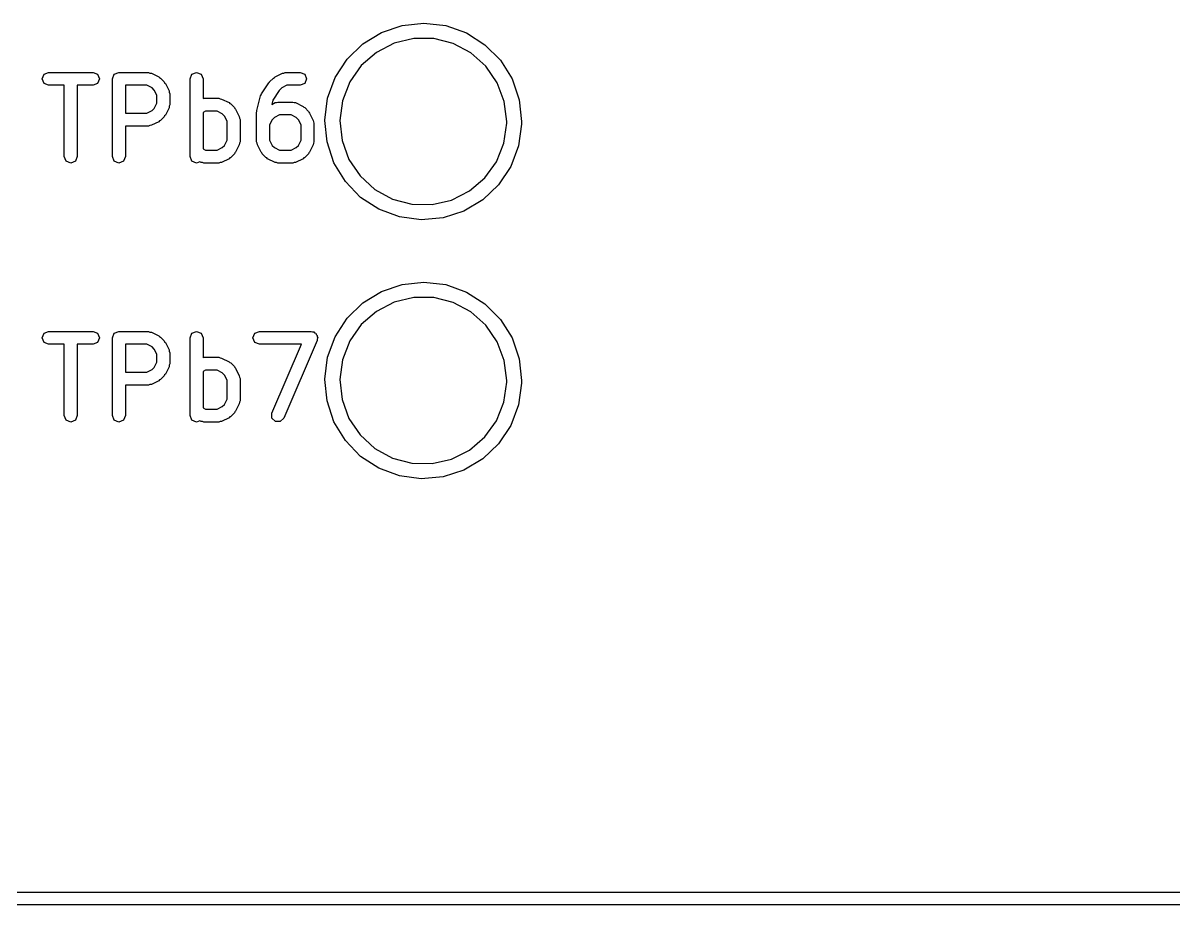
# Model space of a CAD drawing. Extents: x 59.1 to 151.1, y -119.5 to -80.2.
# Drawn here: x 95.91 to 104.79, y -118.05 to -111.24 of the extents above; entities that cross this region are included whole.
import ezdxf

# ---------------------------------------------------------------- set-up
doc = ezdxf.new("R2010")
doc.units = 0
doc.layers.add('BLACK', color=7, linetype='CONTINUOUS')

msp = doc.modelspace()

# ---------------------------------------------------------------- linework, layer by layer
at = {"layer": 'BLACK', "linetype": 'CONTINUOUS'}
for p, q in [((98.5321, -111.401), (98.6764, -111.312)), ((98.6764, -111.312), (98.8368, -111.258)), ((98.8368, -111.258), (99.0053, -111.24)), ((99.0053, -111.24), (99.1735, -111.26)), ((99.1735, -111.26), (99.3332, -111.317)), ((98.7753, -111.396), (98.6376, -111.467)), ((98.9259, -111.36), (98.7753, -111.396)), ((99.0808, -111.36), (98.9259, -111.36)), ((99.231, -111.398), (99.0808, -111.36)), ((99.3679, -111.471), (99.231, -111.398)), ((99.3332, -111.317), (99.4762, -111.408)), ((98.411, -111.52), (98.5321, -111.401)), ((98.6376, -111.467), (98.5209, -111.569)), ((99.4836, -111.574), (99.3679, -111.471)), ((99.4762, -111.408), (99.5956, -111.528)), ((98.3193, -111.662), (98.411, -111.52)), ((98.5209, -111.569), (98.4318, -111.695)), ((99.5713, -111.701), (99.4836, -111.574)), ((99.5956, -111.528), (99.6854, -111.672)), ((96.0557, -111.671), (96.0704, -111.636)), ((96.0704, -111.636), (96.1057, -111.621)), ((96.1057, -111.621), (96.4486, -111.621)), ((96.4486, -111.621), (96.4839, -111.636)), ((96.4839, -111.636), (96.4986, -111.671)), ((96.5986, -111.671), (96.6132, -111.636)), ((96.6132, -111.636), (96.6486, -111.621)), ((96.6486, -111.621), (96.8771, -111.621)), ((96.8771, -111.621), (96.8879, -111.626)), ((96.8879, -111.626), (96.8995, -111.627)), ((96.8995, -111.627), (96.9566, -111.655)), ((96.9566, -111.655), (96.962, -111.661)), ((96.962, -111.661), (96.9696, -111.665)), ((96.9696, -111.665), (96.9982, -111.693)), ((97.1986, -111.671), (97.2132, -111.636)), ((97.2132, -111.636), (97.2486, -111.621)), ((97.2486, -111.621), (97.2839, -111.636)), ((97.2839, -111.636), (97.2986, -111.671)), ((97.8132, -111.693), (97.8418, -111.665)), ((97.8418, -111.665), (97.8494, -111.661)), ((97.8494, -111.661), (97.8548, -111.655)), ((97.8548, -111.655), (97.9119, -111.627)), ((97.9119, -111.627), (97.9235, -111.626)), ((97.9235, -111.626), (97.9343, -111.621)), ((97.9343, -111.621), (98.0486, -111.621)), ((98.0486, -111.621), (98.0839, -111.636)), ((98.0839, -111.636), (98.0986, -111.671)), ((98.2613, -111.821), (98.3193, -111.662)), ((96.0704, -111.707), (96.0557, -111.671)), ((96.1057, -111.721), (96.0704, -111.707)), ((96.2271, -111.721), (96.1057, -111.721)), ((96.2271, -112.271), (96.2271, -111.721)), ((96.4486, -111.721), (96.3271, -111.721)), ((96.3271, -111.721), (96.3271, -112.271)), ((96.4839, -111.707), (96.4486, -111.721)), ((96.4986, -111.671), (96.4839, -111.707)), ((96.5986, -112.271), (96.5986, -111.671)), ((96.6986, -111.721), (96.6986, -111.936)), ((96.8653, -111.721), (96.6986, -111.721)), ((96.9047, -111.741), (96.8653, -111.721)), ((96.9218, -111.758), (96.9047, -111.741)), ((96.9982, -111.693), (97.0014, -111.701)), ((97.0014, -111.701), (97.0076, -111.706)), ((97.0076, -111.706), (97.0361, -111.763)), ((97.1986, -112.271), (97.1986, -111.671)), ((97.2986, -111.671), (97.2986, -111.824)), ((97.7498, -111.787), (97.807, -111.701)), ((97.807, -111.701), (97.8112, -111.698)), ((97.8112, -111.698), (97.8132, -111.693)), ((97.9068, -111.741), (97.8874, -111.76)), ((97.9461, -111.721), (97.9068, -111.741)), ((98.0486, -111.721), (97.9461, -111.721)), ((98.0839, -111.707), (98.0486, -111.721)), ((98.0986, -111.671), (98.0839, -111.707)), ((98.4318, -111.695), (98.3756, -111.84)), ((99.6261, -111.846), (99.5713, -111.701)), ((99.6854, -111.672), (99.7411, -111.832)), ((96.9414, -111.798), (96.9218, -111.758)), ((96.9414, -111.86), (96.9414, -111.798)), ((97.0361, -111.763), (97.037, -111.775)), ((97.037, -111.775), (97.0414, -111.786)), ((97.0414, -111.786), (97.0414, -111.871)), ((97.2986, -111.824), (97.3057, -111.821)), ((97.3057, -111.821), (97.42, -111.821)), ((97.42, -111.821), (97.4308, -111.826)), ((97.4308, -111.826), (97.4424, -111.827)), ((97.4424, -111.827), (97.4995, -111.855)), ((97.7143, -111.916), (97.7429, -111.802)), ((97.7429, -111.802), (97.7481, -111.795)), ((97.7481, -111.795), (97.7498, -111.787)), ((97.8378, -111.835), (97.8296, -111.868)), ((97.8874, -111.76), (97.8378, -111.835)), ((98.2401, -111.989), (98.2613, -111.821)), ((98.3756, -111.84), (98.3553, -111.993)), ((99.7411, -111.832), (99.76, -112)), ((96.8653, -111.936), (96.9047, -111.916)), ((96.9047, -111.916), (96.9218, -111.899)), ((96.9218, -111.899), (96.9414, -111.86)), ((97.0361, -111.894), (97.0076, -111.951)), ((97.037, -111.882), (97.0361, -111.894)), ((97.0414, -111.871), (97.037, -111.882)), ((97.3175, -111.921), (97.2986, -111.931)), ((97.2986, -111.931), (97.2986, -112.212)), ((97.4082, -111.921), (97.3175, -111.921)), ((97.4475, -111.941), (97.4082, -111.921)), ((97.4995, -111.855), (97.5049, -111.861)), ((97.5049, -111.861), (97.5125, -111.865)), ((97.5125, -111.865), (97.5411, -111.893)), ((97.5411, -111.893), (97.5442, -111.901)), ((97.5442, -111.901), (97.5504, -111.906)), ((97.5504, -111.906), (97.579, -111.963)), ((97.7129, -111.929), (97.7153, -111.923)), ((97.7129, -112.157), (97.7129, -111.929)), ((97.7153, -111.923), (97.7143, -111.916)), ((97.8296, -111.868), (97.8548, -111.855)), ((97.8548, -111.855), (97.8664, -111.854)), ((97.8664, -111.854), (97.8771, -111.85)), ((97.8771, -111.85), (97.9914, -111.85)), ((97.9914, -111.85), (98.0022, -111.854)), ((98.0022, -111.854), (98.0138, -111.855)), ((98.0138, -111.855), (98.0709, -111.884)), ((98.0709, -111.884), (98.0763, -111.89)), ((98.0763, -111.89), (98.0839, -111.893)), ((98.0839, -111.893), (98.1125, -111.922)), ((98.1125, -111.922), (98.1156, -111.929)), ((98.1156, -111.929), (98.1219, -111.935)), ((99.6447, -112), (99.6261, -111.846)), ((96.6986, -111.936), (96.8653, -111.936)), ((96.9566, -112.002), (96.8995, -112.03)), ((96.962, -111.996), (96.9566, -112.002)), ((96.9696, -111.992), (96.962, -111.996)), ((96.9982, -111.964), (96.9696, -111.992)), ((97.0014, -111.956), (96.9982, -111.964)), ((97.0076, -111.951), (97.0014, -111.956)), ((97.4646, -111.958), (97.4475, -111.941)), ((97.4843, -111.998), (97.4646, -111.958)), ((97.4843, -112.145), (97.4843, -111.998)), ((97.579, -111.963), (97.5798, -111.975)), ((97.5798, -111.975), (97.5843, -111.986)), ((97.5843, -111.986), (97.5843, -112.157)), ((97.8325, -111.987), (97.8129, -112.026)), ((97.8496, -111.97), (97.8325, -111.987)), ((97.8889, -111.95), (97.8496, -111.97)), ((97.9796, -111.95), (97.8889, -111.95)), ((98.019, -111.97), (97.9796, -111.95)), ((98.036, -111.987), (98.019, -111.97)), ((98.0557, -112.026), (98.036, -111.987)), ((98.1219, -111.935), (98.1504, -111.992)), ((98.1504, -111.992), (98.1513, -112.004)), ((98.1513, -112.004), (98.1557, -112.014)), ((98.1557, -112.014), (98.1557, -112.157)), ((98.2405, -111.993), (98.2401, -111.989)), ((98.2566, -112.158), (98.2405, -111.993)), ((98.3553, -111.993), (98.3723, -112.147)), ((99.6227, -112.167), (99.6446, -112.014)), ((99.6446, -112.014), (99.6447, -112)), ((99.7597, -112.021), (99.7361, -112.189)), ((99.76, -112), (99.7597, -112.021)), ((96.8771, -112.036), (96.6986, -112.036)), ((96.6986, -112.036), (96.6986, -112.271)), ((96.8879, -112.031), (96.8771, -112.036)), ((96.8995, -112.03), (96.8879, -112.031)), ((97.8129, -112.026), (97.8129, -112.145)), ((98.0557, -112.145), (98.0557, -112.026)), ((97.4475, -112.202), (97.4646, -112.185)), ((97.4646, -112.185), (97.4843, -112.145)), ((97.579, -112.18), (97.5504, -112.237)), ((97.5798, -112.168), (97.579, -112.18)), ((97.5843, -112.157), (97.5798, -112.168)), ((97.7173, -112.168), (97.7129, -112.157)), ((97.7181, -112.18), (97.7173, -112.168)), ((97.7467, -112.237), (97.7181, -112.18)), ((97.8129, -112.145), (97.8325, -112.185)), ((97.8325, -112.185), (97.8496, -112.202)), ((98.019, -112.202), (98.036, -112.185)), ((98.036, -112.185), (98.0557, -112.145)), ((98.1504, -112.18), (98.1219, -112.237)), ((98.1513, -112.168), (98.1504, -112.18)), ((98.1557, -112.157), (98.1513, -112.168)), ((98.3101, -112.319), (98.2566, -112.158)), ((98.3723, -112.147), (98.4256, -112.293)), ((99.565, -112.311), (99.6227, -112.167)), ((99.7361, -112.189), (99.676, -112.347)), ((96.2418, -112.307), (96.2271, -112.271)), ((96.3271, -112.271), (96.3125, -112.307)), ((96.6132, -112.307), (96.5986, -112.271)), ((96.6986, -112.271), (96.6839, -112.307)), ((97.2132, -112.307), (97.1986, -112.271)), ((97.2986, -112.212), (97.3175, -112.221)), ((97.3175, -112.221), (97.4082, -112.221)), ((97.4082, -112.221), (97.4475, -112.202)), ((97.4995, -112.288), (97.4424, -112.316)), ((97.5049, -112.281), (97.4995, -112.288)), ((97.5125, -112.278), (97.5049, -112.281)), ((97.5411, -112.25), (97.5125, -112.278)), ((97.5442, -112.242), (97.5411, -112.25)), ((97.5504, -112.237), (97.5442, -112.242)), ((97.7529, -112.242), (97.7467, -112.237)), ((97.7561, -112.25), (97.7529, -112.242)), ((97.7846, -112.278), (97.7561, -112.25)), ((97.7922, -112.281), (97.7846, -112.278)), ((97.7976, -112.288), (97.7922, -112.281)), ((97.8548, -112.316), (97.7976, -112.288)), ((97.8496, -112.202), (97.8889, -112.221)), ((97.8889, -112.221), (97.9796, -112.221)), ((97.9796, -112.221), (98.019, -112.202)), ((98.0709, -112.288), (98.0138, -112.316)), ((98.0763, -112.281), (98.0709, -112.288)), ((98.0839, -112.278), (98.0763, -112.281)), ((98.1125, -112.25), (98.0839, -112.278)), ((98.1156, -112.242), (98.1125, -112.25)), ((98.1219, -112.237), (98.1156, -112.242)), ((96.2771, -112.321), (96.2418, -112.307)), ((96.3125, -112.307), (96.2771, -112.321)), ((96.6486, -112.321), (96.6132, -112.307)), ((96.6839, -112.307), (96.6486, -112.321)), ((97.2486, -112.321), (97.2132, -112.307)), ((97.2734, -112.311), (97.2486, -112.321)), ((97.2834, -112.316), (97.2734, -112.311)), ((97.295, -112.317), (97.2834, -112.316)), ((97.3057, -112.321), (97.295, -112.317)), ((97.42, -112.321), (97.3057, -112.321)), ((97.4308, -112.317), (97.42, -112.321)), ((97.4424, -112.316), (97.4308, -112.317)), ((97.8664, -112.317), (97.8548, -112.316)), ((97.8771, -112.321), (97.8664, -112.317)), ((97.9914, -112.321), (97.8771, -112.321)), ((98.0022, -112.317), (97.9914, -112.321)), ((98.0138, -112.316), (98.0022, -112.317)), ((98.3979, -112.464), (98.3101, -112.319)), ((98.4256, -112.293), (98.512, -112.421)), ((99.4746, -112.436), (99.565, -112.311)), ((99.676, -112.347), (99.5822, -112.489)), ((98.5156, -112.586), (98.3979, -112.464)), ((98.512, -112.421), (98.6265, -112.526)), ((99.3568, -112.537), (99.4746, -112.436)), ((98.6265, -112.526), (98.7627, -112.599)), ((99.2184, -112.607), (99.3568, -112.537)), ((99.5822, -112.489), (99.4595, -112.605)), ((98.6573, -112.678), (98.5156, -112.586)), ((98.7627, -112.599), (98.9125, -112.639)), ((98.9125, -112.639), (99.0674, -112.641)), ((99.0674, -112.641), (99.2184, -112.607)), ((99.4595, -112.605), (99.314, -112.692)), ((98.8161, -112.737), (98.6573, -112.678)), ((99.314, -112.692), (99.1528, -112.744)), ((98.9841, -112.76), (98.8161, -112.737)), ((99.1528, -112.744), (98.9841, -112.76)), ((98.6764, -113.312), (98.8368, -113.258)), ((98.8368, -113.258), (99.0053, -113.24)), ((99.0053, -113.24), (99.1735, -113.26)), ((99.1735, -113.26), (99.3332, -113.317)), ((98.5321, -113.401), (98.6764, -113.312)), ((99.3332, -113.317), (99.4762, -113.408)), ((98.411, -113.52), (98.5321, -113.401)), ((98.7753, -113.396), (98.6376, -113.467)), ((98.9259, -113.36), (98.7753, -113.396)), ((99.0808, -113.36), (98.9259, -113.36)), ((99.231, -113.398), (99.0808, -113.36)), ((99.3679, -113.471), (99.231, -113.398)), ((99.4762, -113.408), (99.5956, -113.528)), ((98.3193, -113.662), (98.411, -113.52)), ((98.6376, -113.467), (98.5209, -113.569)), ((99.4836, -113.574), (99.3679, -113.471)), ((99.5956, -113.528), (99.6854, -113.672)), ((96.0704, -113.636), (96.1057, -113.621)), ((96.1057, -113.621), (96.4486, -113.621)), ((96.4486, -113.621), (96.4839, -113.636)), ((96.6132, -113.636), (96.6486, -113.621)), ((96.6486, -113.621), (96.8771, -113.621)), ((96.8771, -113.621), (96.8879, -113.626)), ((97.2132, -113.636), (97.2486, -113.621)), ((97.2486, -113.621), (97.2839, -113.636)), ((97.6989, -113.636), (97.7343, -113.621)), ((97.7343, -113.621), (98.1343, -113.621)), ((98.1343, -113.621), (98.1437, -113.625)), ((98.5209, -113.569), (98.4318, -113.695)), ((99.5713, -113.701), (99.4836, -113.574)), ((96.0557, -113.671), (96.0704, -113.636)), ((96.0704, -113.707), (96.0557, -113.671)), ((96.1057, -113.721), (96.0704, -113.707)), ((96.4839, -113.707), (96.4486, -113.721)), ((96.4839, -113.636), (96.4986, -113.671)), ((96.4986, -113.671), (96.4839, -113.707)), ((96.5986, -113.671), (96.6132, -113.636)), ((96.5986, -114.271), (96.5986, -113.671)), ((96.8879, -113.626), (96.8995, -113.627)), ((96.8995, -113.627), (96.9566, -113.655)), ((96.9566, -113.655), (96.962, -113.661)), ((96.962, -113.661), (96.9696, -113.665)), ((96.9696, -113.665), (96.9982, -113.693)), ((96.9982, -113.693), (97.0014, -113.701)), ((97.0014, -113.701), (97.0076, -113.706)), ((97.0076, -113.706), (97.0361, -113.763)), ((97.1986, -113.671), (97.2132, -113.636)), ((97.1986, -114.271), (97.1986, -113.671)), ((97.2839, -113.636), (97.2986, -113.671)), ((97.2986, -113.671), (97.2986, -113.824)), ((97.6843, -113.671), (97.6989, -113.636)), ((97.6989, -113.707), (97.6843, -113.671)), ((97.7343, -113.721), (97.6989, -113.707)), ((98.1802, -113.691), (97.9231, -114.291)), ((98.1437, -113.625), (98.154, -113.625)), ((98.154, -113.625), (98.1607, -113.632)), ((98.1607, -113.632), (98.1696, -113.636)), ((98.1696, -113.636), (98.1736, -113.646)), ((98.1736, -113.646), (98.1807, -113.653)), ((98.1804, -113.681), (98.1802, -113.691)), ((98.1843, -113.671), (98.1804, -113.681)), ((98.1807, -113.653), (98.1806, -113.663)), ((98.1806, -113.663), (98.1843, -113.671)), ((98.2613, -113.821), (98.3193, -113.662)), ((98.4318, -113.695), (98.3756, -113.84)), ((99.6261, -113.846), (99.5713, -113.701)), ((99.6854, -113.672), (99.7411, -113.832)), ((96.2271, -113.721), (96.1057, -113.721)), ((96.2271, -114.271), (96.2271, -113.721)), ((96.4486, -113.721), (96.3271, -113.721)), ((96.3271, -113.721), (96.3271, -114.271)), ((96.6986, -113.721), (96.6986, -113.936)), ((96.8653, -113.721), (96.6986, -113.721)), ((96.9047, -113.741), (96.8653, -113.721)), ((96.9218, -113.758), (96.9047, -113.741)), ((96.9414, -113.798), (96.9218, -113.758)), ((96.9414, -113.86), (96.9414, -113.798)), ((97.0361, -113.763), (97.037, -113.775)), ((97.037, -113.775), (97.0414, -113.786)), ((97.0414, -113.786), (97.0414, -113.871)), ((98.0585, -113.721), (97.7343, -113.721)), ((97.8312, -114.252), (98.0585, -113.721)), ((96.9218, -113.899), (96.9414, -113.86)), ((97.037, -113.882), (97.0361, -113.894)), ((97.0414, -113.871), (97.037, -113.882)), ((97.2986, -113.824), (97.3057, -113.821)), ((97.3057, -113.821), (97.42, -113.821)), ((97.42, -113.821), (97.4308, -113.826)), ((97.4308, -113.826), (97.4424, -113.827)), ((97.4424, -113.827), (97.4995, -113.855)), ((97.4995, -113.855), (97.5049, -113.861)), ((97.5049, -113.861), (97.5125, -113.865)), ((97.5125, -113.865), (97.5411, -113.893)), ((98.2401, -113.989), (98.2613, -113.821)), ((98.3756, -113.84), (98.3553, -113.993)), ((99.6447, -114), (99.6261, -113.846)), ((99.7411, -113.832), (99.76, -114)), ((96.6986, -113.936), (96.8653, -113.936)), ((96.8653, -113.936), (96.9047, -113.916)), ((96.9047, -113.916), (96.9218, -113.899)), ((96.9982, -113.964), (96.9696, -113.992)), ((97.0014, -113.956), (96.9982, -113.964)), ((97.0076, -113.951), (97.0014, -113.956)), ((97.0361, -113.894), (97.0076, -113.951)), ((97.3175, -113.921), (97.2986, -113.931)), ((97.2986, -113.931), (97.2986, -114.212)), ((97.4082, -113.921), (97.3175, -113.921)), ((97.4475, -113.941), (97.4082, -113.921)), ((97.4646, -113.958), (97.4475, -113.941)), ((97.4843, -113.998), (97.4646, -113.958)), ((97.5411, -113.893), (97.5442, -113.901)), ((97.5442, -113.901), (97.5504, -113.906)), ((97.5504, -113.906), (97.579, -113.963)), ((97.579, -113.963), (97.5798, -113.975)), ((97.5798, -113.975), (97.5843, -113.986)), ((96.8771, -114.036), (96.6986, -114.036)), ((96.6986, -114.036), (96.6986, -114.271)), ((96.8879, -114.031), (96.8771, -114.036)), ((96.8995, -114.03), (96.8879, -114.031)), ((96.9566, -114.002), (96.8995, -114.03)), ((96.962, -113.996), (96.9566, -114.002)), ((96.9696, -113.992), (96.962, -113.996)), ((97.4843, -114.145), (97.4843, -113.998)), ((97.5843, -113.986), (97.5843, -114.157)), ((98.2405, -113.993), (98.2401, -113.989)), ((98.2566, -114.158), (98.2405, -113.993)), ((98.3553, -113.993), (98.3723, -114.147)), ((99.6227, -114.167), (99.6446, -114.014)), ((99.6446, -114.014), (99.6447, -114)), ((99.7597, -114.021), (99.7361, -114.189)), ((99.76, -114), (99.7597, -114.021)), ((97.4646, -114.185), (97.4843, -114.145)), ((98.3723, -114.147), (98.4256, -114.293)), ((97.2986, -114.212), (97.3175, -114.221)), ((97.3175, -114.221), (97.4082, -114.221)), ((97.4082, -114.221), (97.4475, -114.202)), ((97.4475, -114.202), (97.4646, -114.185)), ((97.5442, -114.242), (97.5411, -114.25)), ((97.5504, -114.237), (97.5442, -114.242)), ((97.579, -114.18), (97.5504, -114.237)), ((97.5798, -114.168), (97.579, -114.18)), ((97.5843, -114.157), (97.5798, -114.168)), ((98.3101, -114.319), (98.2566, -114.158)), ((99.565, -114.311), (99.6227, -114.167)), ((99.7361, -114.189), (99.676, -114.347)), ((96.2418, -114.307), (96.2271, -114.271)), ((96.2771, -114.321), (96.2418, -114.307)), ((96.3125, -114.307), (96.2771, -114.321)), ((96.3271, -114.271), (96.3125, -114.307)), ((96.6132, -114.307), (96.5986, -114.271)), ((96.6486, -114.321), (96.6132, -114.307)), ((96.6839, -114.307), (96.6486, -114.321)), ((96.6986, -114.271), (96.6839, -114.307)), ((97.2132, -114.307), (97.1986, -114.271)), ((97.2486, -114.321), (97.2132, -114.307)), ((97.2734, -114.311), (97.2486, -114.321)), ((97.2834, -114.316), (97.2734, -114.311)), ((97.295, -114.317), (97.2834, -114.316)), ((97.3057, -114.321), (97.295, -114.317)), ((97.42, -114.321), (97.3057, -114.321)), ((97.4308, -114.317), (97.42, -114.321)), ((97.4424, -114.316), (97.4308, -114.317)), ((97.4995, -114.288), (97.4424, -114.316)), ((97.5049, -114.281), (97.4995, -114.288)), ((97.5125, -114.278), (97.5049, -114.281)), ((97.5411, -114.25), (97.5125, -114.278)), ((97.8307, -114.29), (97.8312, -114.252)), ((97.8574, -114.317), (97.8307, -114.29)), ((97.8957, -114.318), (97.8574, -114.317)), ((97.9231, -114.291), (97.8957, -114.318)), ((98.3979, -114.464), (98.3101, -114.319)), ((98.4256, -114.293), (98.512, -114.421)), ((99.4746, -114.436), (99.565, -114.311)), ((98.512, -114.421), (98.6265, -114.526)), ((99.676, -114.347), (99.5822, -114.489)), ((98.5156, -114.586), (98.3979, -114.464)), ((99.3568, -114.537), (99.4746, -114.436)), ((99.5822, -114.489), (99.4595, -114.605)), ((98.6573, -114.678), (98.5156, -114.586)), ((98.6265, -114.526), (98.7627, -114.599)), ((98.7627, -114.599), (98.9125, -114.639)), ((99.2184, -114.607), (99.3568, -114.537)), ((98.8161, -114.737), (98.6573, -114.678)), ((98.9125, -114.639), (99.0674, -114.641)), ((99.0674, -114.641), (99.2184, -114.607)), ((99.4595, -114.605), (99.314, -114.692)), ((98.9841, -114.76), (98.8161, -114.737)), ((99.1528, -114.744), (98.9841, -114.76)), ((99.314, -114.692), (99.1528, -114.744)), ((75, -117.95), (149, -117.95)), ((149, -118.05), (75, -118.05))]:
    msp.add_line(p, q, dxfattribs=at)

doc.saveas('drawing.dxf')
